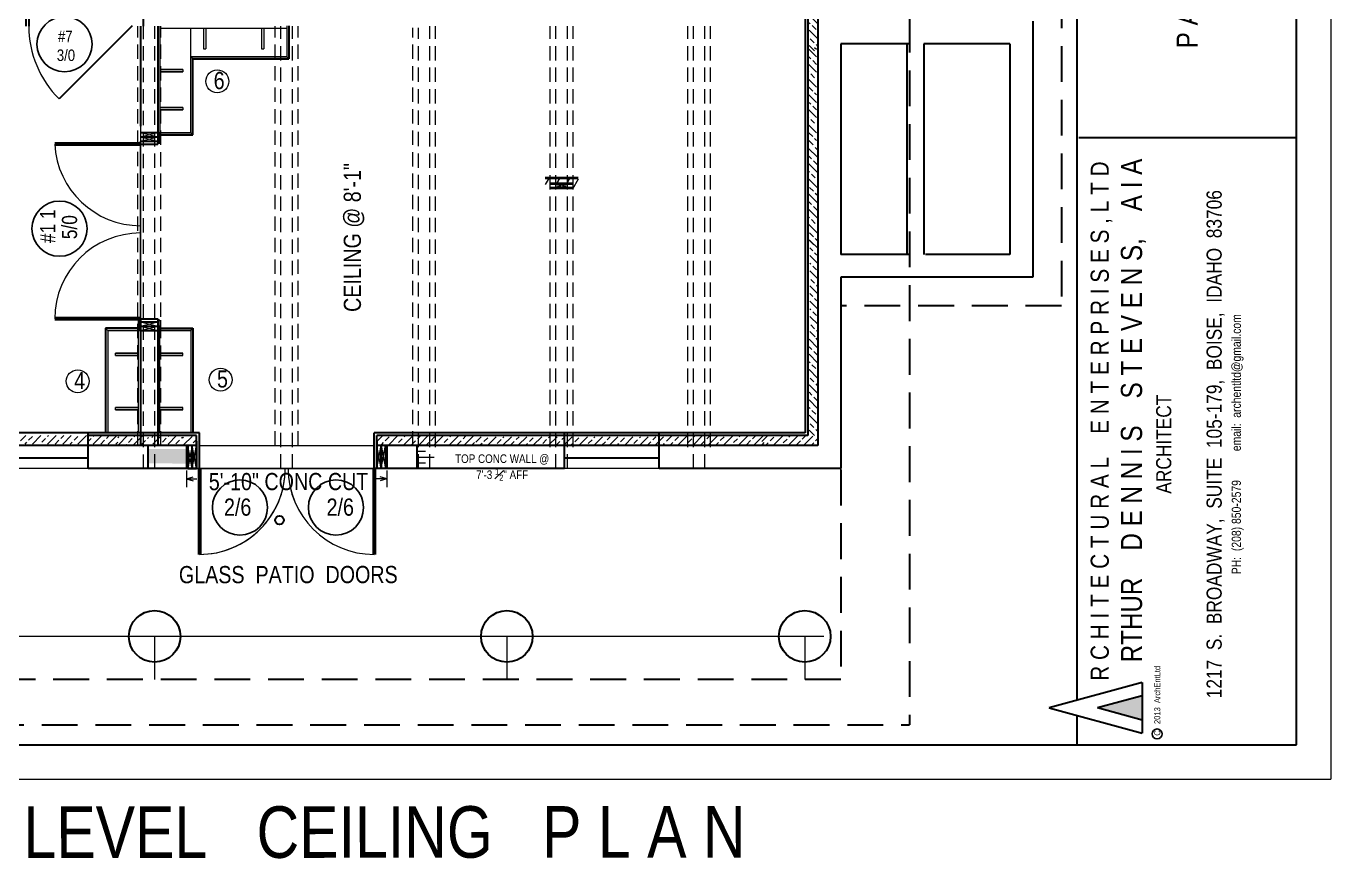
# Model space of a CAD drawing. Header units: inches. Extents: x -243 to 1653, y 329 to 885.
# Drawn here: x 117.2 to 572.8, y 329.1 to 619.9 of the extents above; entities that cross this region are included whole.
import ezdxf

# ---------------------------------------------------------------- set-up
doc = ezdxf.new("R2010")
doc.units = ezdxf.units.IN
doc.header["$MEASUREMENT"] = 0
doc.linetypes.add('HIDDEN', pattern=[0.375, 0.25, -0.125])
for name, color, linetype, lineweight in [('BUILT-INS', 36, 'Continuous', 25), ('CONCRETE', 7, 'Continuous', 25), ('DOORS', 7, 'Continuous', 60), ('EXISTING CEILING BEAMS', 255, 'HIDDEN', 20), ('FLOOR BEAMS', 7, 'Continuous', 30), ('FOUNDATION', 7, 'Continuous', 30), ('MASONRY', 14, 'Continuous', 30), ('NEW FRAMING', 6, 'Continuous', 30), ('PLUMBING', 5, 'Continuous', 20), ('ROOF', 7, 'HIDDEN', 30), ('ROOF FRAMING', 7, 'Continuous', 20), ('STOVE HEATING', 1, 'Continuous', 40), ('WALL FRAMING', 7, 'Continuous', 30), ('WALLS', 7, 'Continuous', 30), ('WINDOWS', 5, 'Continuous', 30)]:
    doc.layers.add(name, color=color, linetype=linetype, lineweight=lineweight)
for name, color, linetype in [('TEXT', 7, 'Continuous'), ('TEXT80', 15, 'Continuous'), ('TITLE BLOCK', 7, 'Continuous'), ('TITLE_BLOCK', 250, 'Continuous')]:
    doc.layers.add(name, color=color, linetype=linetype)
doc.styles.add('ARCH ENT', font='technical.ttf', dxfattribs={"height": 2})
doc.styles.add('ARCHENT', font='technical.ttf', dxfattribs={"height": 6})

msp = doc.modelspace()

# ---------------------------------------------------------------- hatches: boundary and pattern name
at = {"layer": 'NEW FRAMING', "linetype": 'Continuous', "lineweight": 9, "ltscale": 25}
h = msp.add_hatch(dxfattribs=at)
h.set_pattern_fill('ANSI33', color=256, scale=15, angle=270, style=0)
h.set_pattern_definition([(315, (-872.5133, 5583.264), (2.6516504, 2.6516504), []), (315, (-872.5133, 5580.6125), (2.6516504, 2.6516504), [1.875, -0.9375])])
h.paths.add_polyline_path([(393.64, 630.82), (390.64, 630.82), (390.64, 611.25), (393.64, 611.25)])
h = msp.add_hatch(dxfattribs=at)
h.set_pattern_fill('ANSI33', color=256, scale=15, angle=270, style=0)
h.set_pattern_definition([(315, (-872.9986, 5550.4783), (2.6516504, 2.6516504), []), (315, (-872.9986, 5547.8267), (2.6516504, 2.6516504), [1.875, -0.9375])])
h.paths.add_polyline_path([(393.16, 612.46), (390.16, 612.46), (390.16, 578.46), (393.16, 578.46)])
h = msp.add_hatch(dxfattribs=at)
h.set_pattern_fill('ANSI33', color=256, scale=15, angle=270, style=0)
h.set_pattern_definition([(315, (-872.7763, 5515.512), (2.6516504, 2.6516504), []), (315, (-872.7763, 5512.8603), (2.6516504, 2.6516504), [1.875, -0.9375])])
h.paths.add_polyline_path([(393.38, 577.49), (390.38, 577.49), (390.38, 543.49), (393.38, 543.49)])
h = msp.add_hatch(dxfattribs=at)
h.set_pattern_fill('ANSI33', color=256, scale=15, angle=270, style=0)
h.set_pattern_definition([(315, (-872.3228, 5483.3794), (2.6516504, 2.6516504), []), (315, (-872.3228, 5480.7278), (2.6516504, 2.6516504), [1.875, -0.9375])])
h.paths.add_polyline_path([(393.83, 545.36), (390.83, 545.36), (390.83, 511.36), (393.83, 511.36)])
h = msp.add_hatch(dxfattribs=at)
h.set_pattern_fill('ANSI33', color=256, scale=15, angle=270, style=0)
h.set_pattern_definition([(315, (-872.5984, 5448.9106), (2.6516504, 2.6516504), []), (315, (-872.5984, 5446.259), (2.6516504, 2.6516504), [1.875, -0.9375])])
h.paths.add_polyline_path([(393.56, 510.89), (390.56, 510.89), (390.56, 476.89), (393.56, 476.89)])
h = msp.add_hatch(dxfattribs=at)
h.set_pattern_fill('ANSI33', color=256, scale=15, angle=180, style=0)
h.set_pattern_definition([(225, (5087.2428, 1740.1), (2.6516504, -2.6516504), []), (225, (5084.591, 1740.1), (2.6516504, -2.6516504), [1.875, -0.9375])])
h.paths.add_polyline_path([(149.23, 473.94), (149.23, 476.94), (115.23, 476.94), (115.23, 473.94)])
h = msp.add_hatch(dxfattribs=at)
h.set_pattern_fill('ANSI33', color=256, scale=15, style=0)
h.set_pattern_definition([(45, (-4785.804, -786.3637), (-2.6516504, 2.6516504), []), (45, (-4783.1524, -786.3637), (-2.6516504, 2.6516504), [1.875, -0.9375])])
h.paths.add_polyline_path([(159.96, 473.79), (159.96, 476.79), (149.21, 476.79), (149.21, 473.79)])
h = msp.add_hatch(dxfattribs=at)
h.set_pattern_fill('ANSI33', color=256, scale=15, style=0)
h.set_pattern_definition([(45, (-4773.907, -786.2443), (-2.6516504, 2.6516504), []), (45, (-4771.2555, -786.2443), (-2.6516504, 2.6516504), [1.875, -0.9375])])
h.paths.add_polyline_path([(171.85, 473.91), (171.85, 476.91), (161.11, 476.91), (161.11, 473.91)])
h = msp.add_hatch(dxfattribs=at)
h.set_pattern_fill('ANSI33', color=256, scale=15, style=0)
h.set_pattern_definition([(45, (-4763.1874, -786.5375), (-2.6516504, 2.6516504), []), (45, (-4760.5358, -786.5375), (-2.6516504, 2.6516504), [1.875, -0.9375])])
h.paths.add_polyline_path([(176.69, 473.62), (176.69, 476.62), (171.83, 476.62), (171.83, 473.62)])
h = msp.add_hatch(dxfattribs=at)
h.set_pattern_fill('ANSI33', color=256, scale=15, angle=180, style=0)
h.set_pattern_definition([(225, (5211.7687, 1739.9265), (2.6516504, -2.6516504), []), (225, (5209.117, 1739.9265), (2.6516504, -2.6516504), [1.875, -0.9375])])
h.paths.add_polyline_path([(273.75, 473.77), (273.75, 476.77), (239.75, 476.77), (239.75, 473.77)])
h = msp.add_hatch(dxfattribs=at)
h.set_pattern_fill('ANSI33', color=256, scale=15, angle=180, style=0)
h.set_pattern_definition([(225, (5246.2374, 1739.651), (2.6516504, -2.6516504), []), (225, (5243.5858, 1739.651), (2.6516504, -2.6516504), [1.875, -0.9375])])
h.paths.add_polyline_path([(308.22, 473.49), (308.22, 476.49), (274.22, 476.49), (274.22, 473.49)])
h = msp.add_hatch(dxfattribs=at)
h.set_pattern_fill('ANSI33', color=256, scale=15, angle=180, style=0)
h.set_pattern_definition([(225, (5278.029, 1739.5966), (2.6516504, -2.6516504), []), (225, (5275.3775, 1739.5966), (2.6516504, -2.6516504), [1.875, -0.9375])])
h.paths.add_polyline_path([(340.01, 473.44), (340.01, 476.44), (306.01, 476.44), (306.01, 473.44)])
h = msp.add_hatch(dxfattribs=at)
h.set_pattern_fill('ANSI33', color=256, scale=15, angle=180, style=0)
h.set_pattern_definition([(225, (5312.8507, 1739.9528), (2.6516504, -2.6516504), []), (225, (5310.199, 1739.9528), (2.6516504, -2.6516504), [1.875, -0.9375])])
h.paths.add_polyline_path([(374.83, 473.8), (374.83, 476.8), (340.83, 476.8), (340.83, 473.8)])
h = msp.add_hatch(dxfattribs=at)
h.set_pattern_fill('ANSI33', color=256, scale=15, angle=180, style=0)
h.set_pattern_definition([(225, (5346.122, 1739.8414), (2.6516504, -2.6516504), []), (225, (5343.4705, 1739.8414), (2.6516504, -2.6516504), [1.875, -0.9375])])
h.paths.add_polyline_path([(393.68, 473.68), (393.68, 476.68), (374.1, 476.68), (374.1, 473.68)])
at = {"layer": 'TITLE_BLOCK', "linetype": 'Continuous', "ltscale": 0.5}
msp.add_hatch(color=1, dxfattribs=at).paths.add_polyline_path([(506.87, 386.07), (491.29, 381.84), (506.87, 377.61)])
at = {"layer": 'WALLS', "linetype": 'Continuous', "lineweight": 20, "ltscale": 20}
h = msp.add_hatch(dxfattribs=at)
h.set_pattern_fill('ZIGZAG', color=6, scale=10, style=0)
h.set_pattern_definition([(360, (-119.191, -297.7499), (1.25, 1.25), [1.25, -1.25]), (90, (-117.941, -297.7499), (-1.25, 1.25), [1.25, -1.25])])
h.paths.add_polyline_path([(38.44, 472.16), (38.44, 467.16), (38.49, 467.16), (38.49, 472.16)])
h.paths.add_polyline_path([(173.18, 467.14), (173.19, 472.15), (159.83, 472.15), (159.83, 467.15)])

# ---------------------------------------------------------------- linework, layer by layer
at = {"layer": 'BUILT-INS', "color": 7, "linetype": 'Continuous', "lineweight": 20, "ltscale": 20}
for p, q in [((163.94, 619.9), (163.94, 582.65)), ((208.19, 619.94), (208.19, 609.19)), ((163.94, 619.15), (208.19, 619.15)), ((174.69, 582.65), (174.69, 619.15)), ((179.19, 619.15), (179.19, 611.94)), ((179.94, 619.15), (179.94, 611.94)), ((199.44, 619.15), (199.44, 611.94)), ((200.19, 619.15), (200.19, 611.94)), ((179.19, 611.94), (179.94, 611.94)), ((199.44, 611.94), (200.19, 611.94)), ((171.94, 604.68), (171.94, 603.93)), ((171.94, 591.4), (171.94, 590.65)), ((163.94, 477.9), (163.94, 515.15)), ((145.69, 513.64), (145.69, 477.9)), ((156.42, 477.89), (156.42, 513.64)), ((174.69, 513.64), (174.68, 477.9)), ((148.43, 504.89), (148.43, 505.64)), ((171.94, 504.89), (171.94, 505.64)), ((148.44, 485.9), (148.44, 486.65)), ((171.94, 485.9), (171.94, 486.65))]:
    msp.add_line(p, q, dxfattribs=at)
at = {"layer": 'BUILT-INS', "color": 7, "linetype": 'Continuous', "lineweight": 30, "ltscale": 20}
for p, q in [((208.94, 619.94), (208.94, 608.44)), ((175.43, 581.9), (175.43, 608.44)), ((175.43, 608.44), (208.94, 608.44)), ((163.94, 581.9), (175.44, 581.9)), ((156.43, 514.39), (144.94, 514.39)), ((144.94, 514.39), (144.94, 477.9)), ((163.94, 514.39), (175.44, 514.39)), ((175.43, 514.39), (175.43, 477.9))]:
    msp.add_line(p, q, dxfattribs=at)
at = {"layer": 'BUILT-INS', "color": 7, "ltscale": 15}
for p, q in [((174.69, 609.19), (208.19, 609.19)), ((163.94, 604.68), (171.94, 604.68)), ((163.94, 603.93), (171.94, 603.93)), ((163.94, 591.4), (171.94, 591.4)), ((163.94, 590.65), (171.94, 590.65)), ((163.19, 582.65), (174.69, 582.65)), ((157.19, 513.64), (145.69, 513.64)), ((163.19, 513.64), (174.69, 513.64)), ((156.43, 505.64), (148.43, 505.64)), ((156.43, 504.89), (148.43, 504.89)), ((163.94, 505.64), (171.94, 505.64)), ((163.94, 504.89), (171.94, 504.89)), ((156.44, 486.65), (148.44, 486.65)), ((156.44, 485.9), (148.44, 485.9)), ((163.94, 486.65), (171.94, 486.65)), ((163.94, 485.9), (171.94, 485.9))]:
    msp.add_line(p, q, dxfattribs=at)
at = {"layer": 'BUILT-INS', "color": 7, "linetype": 'Continuous', "lineweight": 9, "ltscale": 20}
for p, q in [((174.69, 609.19), (175.43, 608.44)), ((208.19, 609.19), (208.94, 608.44)), ((174.69, 582.65), (175.44, 581.9)), ((145.69, 513.64), (144.94, 514.39)), ((174.69, 513.64), (175.43, 514.39))]:
    msp.add_line(p, q, dxfattribs=at)
at = {"layer": 'CONCRETE', "color": 6, "linetype": 'Continuous', "lineweight": 9, "ltscale": 25}
for p, q in [((173.18, 464.7), (173.18, 458.88)), ((243.19, 464.7), (243.19, 458.87)), ((173.18, 461.79), (175.54, 462.44)), ((173.18, 461.79), (176.81, 461.79)), ((173.18, 461.79), (175.54, 461.13)), ((243.19, 461.79), (239.56, 461.79)), ((243.19, 461.79), (240.83, 462.44)), ((243.19, 461.79), (240.83, 461.13))]:
    msp.add_line(p, q, dxfattribs=at)
at = {"layer": 'DOORS', "color": 6, "linetype": 'Continuous', "ltscale": 15}
for p, q in [((157.19, 578.64), (127.19, 578.64)), ((157.19, 517.64), (127.19, 517.64)), ((177.69, 465.4), (177.69, 435.4)), ((238.69, 465.4), (238.69, 435.4))]:
    msp.add_line(p, q, dxfattribs=at)
at = {"layer": 'DOORS', "color": 6, "lineweight": 9, "ltscale": 15}
msp.add_line((177.68, 435.4), (177.68, 465.4), dxfattribs=at)
at = {"layer": 'DOORS', "color": 6, "linetype": 'Continuous', "lineweight": 5, "ltscale": 15}
for centre, radius, start, end in [((154.14, 619.9), 36, 180, 225.0317), ((157.22, 580.23), 30.07, 183.0412, 269.943), ((157.19, 517.64), 30, 90, 180), ((177.69, 465.4), 30, 270, 0), ((238.69, 465.4), 30, 180, 270)]:
    msp.add_arc(centre, radius, start, end, dxfattribs=at)
at = {"layer": 'DOORS', "color": 6, "linetype": 'Continuous', "lineweight": 9, "ltscale": 25}
for centre, start, end in [((177.68, 465.4), 270, 0.0001), ((238.68, 465.4), 180.0001, 270)]:
    msp.add_arc(centre, 30, start, end, dxfattribs=at)
at = {"layer": 'EXISTING CEILING BEAMS', "color": 6, "linetype": 'Continuous', "lineweight": 9, "ltscale": 25}
for p, q in [((175.19, 473.4), (173.68, 465.4)), ((175.18, 465.4), (173.68, 473.4)), ((241.18, 465.4), (242.69, 473.4)), ((241.19, 473.4), (242.68, 465.4))]:
    msp.add_line(p, q, dxfattribs=at)
at = {"layer": 'FLOOR BEAMS', "color": 6, "linetype": 'HIDDEN', "lineweight": 20, "ltscale": 20}
for p, q in [((156.19, 473.41), (156.19, 619.87)), ((164.19, 473.4), (164.19, 619.87)), ((204.19, 473.4), (204.19, 619.87)), ((212.19, 473.4), (212.19, 619.87)), ((260.19, 472.87), (260.19, 619.87)), ((300.19, 472.87), (300.19, 619.87)), ((308.19, 472.87), (308.19, 619.87)), ((348.19, 472.87), (348.19, 619.87)), ((356.19, 472.87), (356.19, 619.87)), ((252.19, 473.4), (252.19, 619.29))]:
    msp.add_line(p, q, dxfattribs=at)
at = {"layer": 'FLOOR BEAMS', "color": 7, "linetype": 'HIDDEN', "lineweight": 20, "ltscale": 20}
for p, q in [((158.19, 465.32), (158.19, 619.87)), ((162.19, 465.37), (162.19, 619.87)), ((206.19, 465.37), (206.19, 619.87)), ((210.19, 465.37), (210.19, 619.87)), ((258.19, 465.37), (258.19, 619.87)), ((302.19, 465.37), (302.19, 619.87)), ((306.19, 465.37), (306.19, 619.87)), ((350.19, 465.37), (350.19, 619.87)), ((354.19, 465.37), (354.19, 619.87)), ((254.19, 465.4), (254.19, 619.29))]:
    msp.add_line(p, q, dxfattribs=at)
at = {"layer": 'FOUNDATION', "color": 8, "ltscale": 15}
for p, q in [((468.68, 621.65), (468.68, 532.15)), ((460.68, 613.65), (430.68, 613.65)), ((460.68, 613.65), (460.68, 540.15)), ((425.68, 540.15), (401.68, 540.15)), ((460.68, 540.15), (431.18, 540.15)), ((468.68, 532.15), (401.68, 532.15))]:
    msp.add_line(p, q, dxfattribs=at)
at = {"layer": 'MASONRY', "color": 6, "linetype": 'Continuous', "lineweight": 40, "ltscale": 25}
msp.add_line((298.44, 566.9), (309.94, 566.9), dxfattribs=at)
at = {"layer": 'MASONRY', "color": 6, "linetype": 'Continuous', "lineweight": 9, "ltscale": 20}
for p, q in [((299.82, 566.9), (298.44, 564.51)), ((303.57, 566.9), (302.41, 564.9)), ((307.03, 566.9), (305.88, 564.9)), ((309.94, 566.37), (307.94, 562.9))]:
    msp.add_line(p, q, dxfattribs=at)
at = {"layer": 'NEW FRAMING', "color": 6, "linetype": 'Continuous', "lineweight": 40, "ltscale": 25}
for p, q in [((300.44, 564.9), (307.94, 564.9)), ((300.44, 563.4), (307.94, 563.4))]:
    msp.add_line(p, q, dxfattribs=at)
at = {"layer": 'NEW FRAMING', "color": 6, "ltscale": 15}
for p, q in [((176.68, 474.9), (176.68, 471.4)), ((239.69, 474.89), (239.69, 471.39)), ((173.68, 473.4), (173.68, 465.4)), ((175.18, 471.4), (175.18, 465.4)), ((176.68, 471.4), (176.68, 465.4)), ((239.69, 471.39), (239.68, 465.4)), ((241.19, 471.39), (241.18, 465.4)), ((242.69, 473.4), (242.68, 465.4))]:
    msp.add_line(p, q, dxfattribs=at)
at = {"layer": 'NEW FRAMING', "ltscale": 25}
for p, q in [((177.68, 471.4), (177.69, 475.81)), ((238.69, 471.4), (238.68, 475.9)), ((238.68, 471.4), (238.69, 475.69))]:
    msp.add_line(p, q, dxfattribs=at)
at = {"layer": 'NEW FRAMING', "color": 7, "ltscale": 15}
for p, q in [((173.19, 473.4), (173.18, 465.4)), ((243.19, 473.4), (243.19, 465.4))]:
    msp.add_line(p, q, dxfattribs=at)
at = {"layer": 'NEW FRAMING', "ltscale": 15}
for p, q in [((177.68, 465.4), (177.68, 471.4)), ((238.68, 465.4), (238.68, 471.4)), ((238.68, 465.4), (238.68, 435.4))]:
    msp.add_line(p, q, dxfattribs=at)
at = {"layer": 'PLUMBING', "color": 3, "linetype": 'Continuous', "lineweight": 30, "ltscale": 15}
msp.add_circle((205.68, 447.4), 1.5, dxfattribs=at)
at = {"layer": 'ROOF', "linetype": 'HIDDEN', "ltscale": 50}
for p in [(425.68, 866.9), (-102.32, 375.9)]:
    msp.add_line(p, (425.68, 375.9), dxfattribs=at)
at = {"layer": 'ROOF', "color": 8, "linetype": 'HIDDEN', "ltscale": 50}
msp.add_line((478.68, 631.65), (478.68, 522.15), dxfattribs=at)
at = {"layer": 'ROOF', "color": 8, "ltscale": 50}
msp.add_line((478.68, 522.15), (401.68, 522.15), dxfattribs=at)
at = {"layer": 'ROOF FRAMING', "color": 1, "linetype": 'Continuous', "lineweight": 9, "ltscale": 15}
msp.add_line((395.68, 406.77), (-152.32, 406.77), dxfattribs=at)
at = {"layer": 'ROOF FRAMING', "color": 1, "lineweight": 9, "ltscale": 15}
for p, q in [((162.06, 406.77), (162.06, 391.77)), ((285.06, 406.77), (285.06, 391.77)), ((389.06, 406.77), (389.06, 391.77))]:
    msp.add_line(p, q, dxfattribs=at)
at = {"layer": 'STOVE HEATING', "color": 7, "lineweight": 20, "ltscale": 15}
for centre in [(183.95, 600.58), (135.23, 495.86), (185.09, 496.39)]:
    msp.add_circle(centre, 4, dxfattribs=at)
at = {"layer": 'TEXT', "color": 6, "linetype": 'Continuous', "ltscale": 15}
for centre in [(130.62, 613.55), (128.87, 549.14), (191.85, 451.77), (225.38, 451.77)]:
    msp.add_circle(centre, 9.63, dxfattribs=at)
at = {"layer": 'TITLE BLOCK', "color": 7, "linetype": 'Continuous', "lineweight": 0, "ltscale": 0.5}
for p in [(572.77, 884.95), (-243.22, 356.95)]:
    msp.add_line(p, (572.77, 356.95), dxfattribs=at)
at = {"layer": 'TITLE BLOCK', "color": 7, "linetype": 'Continuous', "lineweight": 30, "ltscale": 0.5}
for p, q in [((484.21, 384.51), (484.21, 872.95)), ((560.77, 368.95), (560.77, 872.95)), ((484.8, 581.02), (560.77, 581.02)), ((506.87, 390.66), (474.38, 381.84)), ((506.87, 390.66), (506.87, 373.02)), ((506.87, 390.63), (506.87, 372.99)), ((506.87, 386.04), (491.29, 381.81)), ((506.87, 386.04), (491.29, 381.81)), ((484.21, 368.95), (484.21, 379.18)), ((506.87, 377.58), (491.29, 381.81)), ((506.87, 377.58), (491.29, 381.81)), ((-219.22, 368.95), (560.77, 368.95))]:
    msp.add_line(p, q, dxfattribs=at)
at = {"layer": 'TITLE BLOCK', "color": 7, "linetype": 'Continuous', "lineweight": 30, "ltscale": 0.0625}
msp.add_line((474.38, 381.84), (506.87, 373.02), dxfattribs=at)
at = {"layer": 'TITLE BLOCK', "color": 7, "linetype": 'Continuous'}
msp.add_circle((512.08, 372.71), 1.75, dxfattribs=at)
at = {"layer": 'WALL FRAMING', "color": 6, "ltscale": 15}
for p, q in [((389.18, 664.89), (389.18, 477.9)), ((390.18, 664.89), (390.18, 476.9)), ((118.2, 625.86), (118.2, 619.86)), ((154.18, 619.92), (128.7, 594.43)), ((157.19, 582.66), (163.19, 582.66)), ((157.19, 581.16), (163.19, 581.16)), ((157.19, 579.64), (163.19, 579.64)), ((157.19, 578.64), (163.19, 578.64)), ((163.19, 582.65), (163.94, 582.65)), ((163.19, 579.15), (163.94, 579.15)), ((163.95, 579.15), (163.94, 582.65)), ((156.42, 517.14), (156.43, 513.64)), ((157.19, 517.14), (156.43, 517.14)), ((157.19, 517.64), (163.19, 517.64)), ((157.19, 516.64), (163.19, 516.64)), ((157.19, 515.14), (163.19, 515.14)), ((163.19, 517.14), (163.94, 517.14)), ((163.95, 517.14), (163.94, 513.64)), ((157.19, 513.64), (156.43, 513.64)), ((157.19, 513.64), (163.19, 513.64)), ((163.19, 513.64), (163.94, 513.64)), ((177.69, 477.9), (-34.3, 477.9)), ((176.69, 476.9), (138.83, 476.9)), ((176.69, 465.4), (176.69, 476.9)), ((177.69, 465.4), (177.69, 477.9)), ((238.69, 473.4), (238.69, 477.9)), ((309.94, 477.9), (238.69, 477.9)), ((338.18, 476.9), (239.69, 476.9)), ((239.69, 465.4), (239.69, 476.9)), ((389.18, 477.9), (309.94, 477.9)), ((390.18, 476.9), (338.18, 476.9)), ((175.19, 465.4), (175.19, 473.4)), ((238.69, 465.4), (238.69, 473.4)), ((241.19, 465.4), (241.19, 473.4))]:
    msp.add_line(p, q, dxfattribs=at)
at = {"layer": 'WALL FRAMING', "ltscale": 15}
for p, q in [((393.68, 664.9), (393.68, 473.4)), ((393.68, 664.89), (393.68, 477.9)), ((401.68, 532.15), (401.68, 465.4)), ((176.69, 473.4), (13.83, 473.45)), ((138.83, 465.4), (138.83, 473.4)), ((156.68, 472.9), (156.68, 472.9)), ((159.83, 465.35), (159.83, 473.35)), ((338.18, 473.4), (239.69, 473.4)), ((253.68, 465.4), (253.68, 473.4)), ((305.18, 465.4), (305.18, 473.4)), ((338.18, 465.4), (338.18, 473.4)), ((393.68, 473.4), (338.18, 473.4)), ((176.59, 465.4), (138.83, 465.4)), ((305.18, 465.4), (238.69, 465.4)), ((401.68, 465.4), (338.18, 465.4))]:
    msp.add_line(p, q, dxfattribs=at)
at = {"layer": 'WALL FRAMING', "color": 7, "linetype": 'HIDDEN', "lineweight": 30, "ltscale": 15}
for p, q in [((117.2, 619.86), (117.2, 625.86)), ((158.2, 619.86), (158.2, 625.86))]:
    msp.add_line(p, q, dxfattribs=at)
at = {"layer": 'WALL FRAMING', "color": 8, "ltscale": 15}
for p, q in [((401.68, 613.65), (401.68, 540.15)), ((425.68, 613.65), (401.68, 613.65)), ((424.68, 613.65), (424.68, 540.15)), ((430.68, 613.65), (430.68, 540.15))]:
    msp.add_line(p, q, dxfattribs=at)
at = {"layer": 'WALL FRAMING', "lineweight": 9, "ltscale": 20}
for p, q in [((157.19, 584.9), (157.19, 512.9)), ((177.69, 473.4), (238.69, 473.4))]:
    msp.add_line(p, q, dxfattribs=at)
at = {"layer": 'WALL FRAMING', "lineweight": 9, "ltscale": 15}
for p, q in [((157.19, 517.64), (157.19, 579.73)), ((138.83, 465.4), (80.83, 465.41)), ((238.69, 465.4), (176.59, 465.4)), ((338.18, 465.4), (305.18, 465.4))]:
    msp.add_line(p, q, dxfattribs=at)
at = {"layer": 'WALL FRAMING', "color": 6, "linetype": 'Continuous', "lineweight": 9, "ltscale": 20}
for p, q in [((300.44, 563.4), (307.94, 564.9)), ((300.44, 564.9), (307.94, 563.4))]:
    msp.add_line(p, q, dxfattribs=at)
at = {"layer": 'WALL FRAMING', "color": 6, "ltscale": 20}
for p, q in [((138.83, 473.4), (138.83, 477.9)), ((305.18, 473.4), (305.18, 477.9)), ((338.18, 473.4), (338.18, 477.9))]:
    msp.add_line(p, q, dxfattribs=at)
at = {"layer": 'WALL FRAMING', "color": 6, "linetype": 'Continuous', "lineweight": 30, "ltscale": 25}
for p, q in [((173.68, 465.4), (176.68, 465.4)), ((242.68, 465.4), (239.68, 465.4))]:
    msp.add_line(p, q, dxfattribs=at)
at = {"layer": 'WALL FRAMING', "linetype": 'HIDDEN', "ltscale": 50}
for p, q in [((401.68, 465.02), (401.68, 391.4)), ((401.68, 391.77), (-152.32, 391.77))]:
    msp.add_line(p, q, dxfattribs=at)
at = {"layer": 'WALL FRAMING', "ltscale": 15}
for centre in [(162.06, 406.77), (285.06, 406.77), (389.06, 406.77)]:
    msp.add_circle(centre, 9, dxfattribs=at)
at = {"layer": 'WALLS', "color": 6, "linetype": 'Continuous', "ltscale": 15}
for p, q in [((157.19, 619.9), (157.19, 584.9)), ((163.19, 619.9), (163.19, 578.64)), ((157.19, 517.64), (157.19, 473.4)), ((163.19, 517.64), (163.19, 473.4))]:
    msp.add_line(p, q, dxfattribs=at)
at = {"layer": 'WALLS', "color": 6, "linetype": 'Continuous', "lineweight": 9, "ltscale": 20}
for p, q in [((157.19, 582.66), (163.19, 581.16)), ((157.19, 581.16), (163.19, 582.66)), ((157.19, 581.16), (163.19, 579.66)), ((157.19, 579.66), (163.19, 581.16)), ((157.19, 515.14), (163.19, 516.64)), ((157.19, 516.64), (163.19, 515.14)), ((157.19, 513.64), (163.19, 515.14)), ((157.19, 515.14), (163.19, 513.64)), ((175.19, 465.4), (176.69, 473.4)), ((176.69, 465.4), (175.19, 473.4)), ((241.19, 465.4), (239.69, 473.4)), ((239.69, 465.4), (241.19, 473.4))]:
    msp.add_line(p, q, dxfattribs=at)
at = {"layer": 'WALLS', "linetype": 'Continuous', "lineweight": 9, "ltscale": 20}
for p, q in [((253.64, 471.4), (256.64, 471.4)), ((253.64, 469.4), (259.64, 469.4)), ((253.64, 467.4), (256.64, 467.4))]:
    msp.add_line(p, q, dxfattribs=at)
at = {"layer": 'WALLS', "color": 6, "lineweight": 20, "ltscale": 15}
msp.add_line((176.68, 465.4), (239.69, 465.4), dxfattribs=at)
at = {"layer": 'WINDOWS', "ltscale": 15}
for p, q in [((80.83, 469.15), (138.83, 469.15)), ((305.18, 469.15), (338.18, 469.15))]:
    msp.add_line(p, q, dxfattribs=at)

# ---------------------------------------------------------------- texts
at = {"layer": 'TEXT80', "color": 6, "width": 360.0625, "attachment_point": 5, "style": 'ARCHENT'}
for s, insert, char_height, rotation in [('#7', (130.86, 616.26), 4, 359.9672), ('3/0', (131.11, 609.67), 4, 359.9672), ('#1 1', (124.74, 549.98), 5.276, 89.9672), ('5/0', (132.38, 549.67), 5.276, 89.9672), ('{\\C3;\\P}5\'-10" CONC CUT', (208.82, 465.8), 6, 0.0328), ('2/6', (191.06, 451.87), 6, 0.0328), ('2/6', (226.88, 451.87), 6, 0.0328)]:
    msp.add_mtext(s, dxfattribs=dict(at, insert=insert, char_height=char_height, rotation=rotation))
at = {"layer": 'TEXT80', "attachment_point": 5, "rotation": 0.0328, "style": 'ARCHENT'}
for s, insert, char_height, width in [('{\\C7;6}', (184.6, 600.82), 6, 360.0625), ('{\\C7;4}', (135.89, 496.1), 6, 360.0625), ('{\\C7;5}', (185.75, 496.63), 6, 360.0625), ('\\A1;{\\C7;TOP CONC WALL @\\P7\'-3 \\H0.7x;\\S1#2;\\H1.4286x;" AFF }', (283.41, 465.73), 3, 360.0625), ('{\\C7;   L O W E R    LEVEL   CEILING   P L A N}', (173, 338.3), 18, 477.4227)]:
    msp.add_mtext(s, dxfattribs=dict(at, insert=insert, char_height=char_height, width=width))
at = {"layer": 'TEXT80', "color": 3, "char_height": 6, "width": 360.0625, "attachment_point": 5, "style": 'ARCHENT'}
for s, insert, rotation in [('{\\C7;CEILING @ 8\'-1"}', (231.7, 546.06), 90.0328), ('{\\C7;GLASS  PATIO  DOORS}', (208.74, 428.32), 0.0328)]:
    msp.add_mtext(s, dxfattribs=dict(at, insert=insert, rotation=rotation))
at = {"layer": 'TITLE BLOCK', "color": 7, "linetype": 'Continuous', "lineweight": 30, "ltscale": 0.5, "rotation": 90, "style": 'ARCH ENT'}
for s, insert, char_height, attachment_point in [('\\P{\\H0.3769x;  FOR\\P\\H1.644x;P A T    a n d    C H E R Y L    M I N T O\\P\\H0.6083x;9 7    R U S H  C R E E K  RD,    BOISE,  IDAHO}', (514.04, 687.46), 11.9011, 5), ('        R C H I T E C T U R A L    E N T E R P R I S E S , L T D\\P{\\H1.167x;          RTHUR    D E N N I S    S T E V E N S,    A I A\\P\\H0.7145x;ARCHITECT\\P\\P1217  S.  BROADWAY,  SUITE  105-179,  BOISE,  IDAHO  83706\\P\\H0.5999x;PH:  (208) 850-2579          email:  archentltd@gmail.com}', (488.89, 473.88), 6.3306, 2)]:
    msp.add_mtext(s, dxfattribs=dict(at, insert=insert, char_height=char_height, attachment_point=attachment_point))
at = {"layer": 'TITLE BLOCK', "color": 7, "linetype": 'HIDDEN', "insert": (511.08, 372.1), "char_height": 2.0983, "width": 29.5, "attachment_point": 1, "rotation": 90, "style": 'ARCHENT'}
msp.add_mtext('C   2013  ArchEntLtd', dxfattribs=at)

doc.saveas('drawing.dxf')
